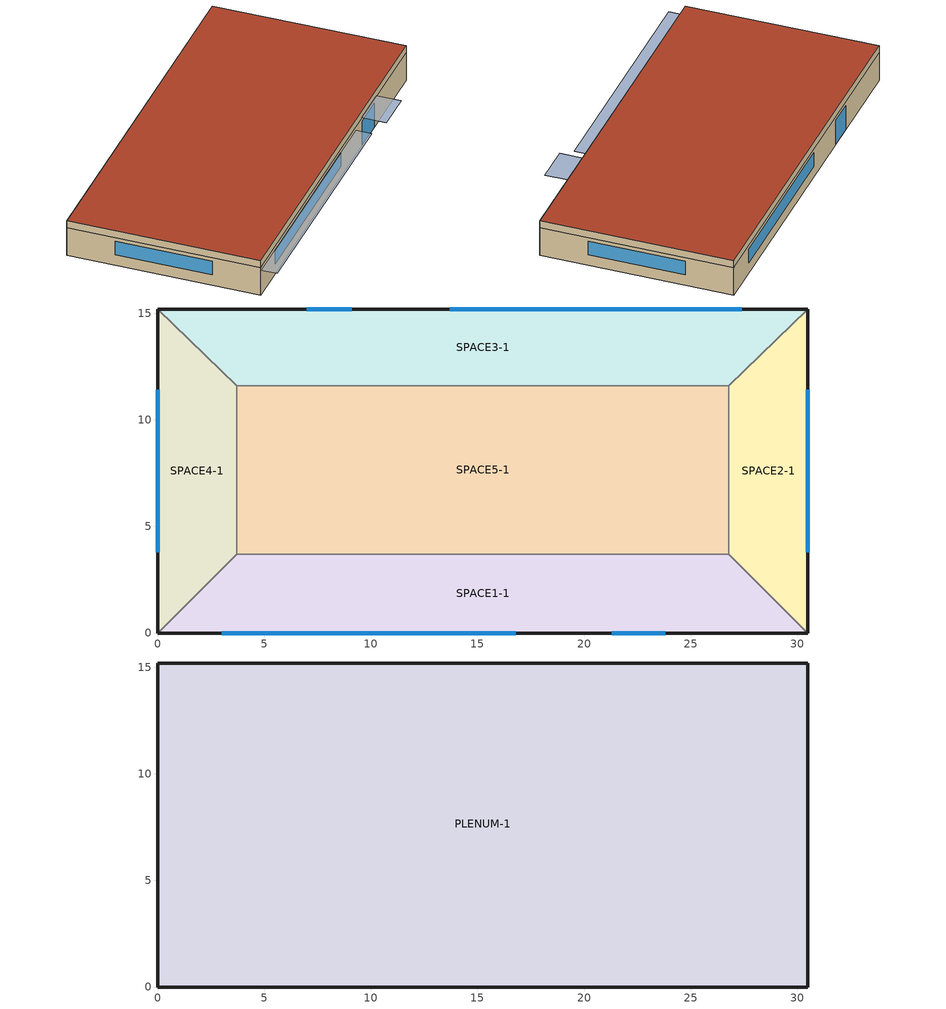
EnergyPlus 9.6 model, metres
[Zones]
SPACE1-1
 floor ground (FLOOR-SLAB-1): 26.8,3.7 30.5,0 0,0 3.7,3.7 z0
 wall outside (WALL-1): 0,0 30.5,0 z0:2.4
 wall to SPACE2-1 (INT-WALL-1): 30.5,0 26.8,3.7 z0:2.4
 wall to SPACE4-1 (INT-WALL-1): 3.7,3.7 0,0 z0:2.4
 wall to SPACE5-1 (INT-WALL-1): 26.8,3.7 3.7,3.7 z0:2.4
 window (Dbl Clr 3mm/13mm Air): 3,0 16.8,0 z0.9:2.1
 window (Sgl Grey 3mm): 21.3,0 23.8,0 z0:2.1
SPACE2-1
 floor ground (FLOOR-SLAB-1): 26.8,11.6 30.5,15.2 30.5,0 26.8,3.7 z0
 wall outside (WALL-1): 30.5,0 30.5,15.2 z0:2.4
 wall to SPACE3-1 (INT-WALL-1): 30.5,15.2 26.8,11.6 z0:2.4
 wall to SPACE5-1 (INT-WALL-1): 26.8,11.6 26.8,3.7 z0:2.4
 window (Dbl Clr 3mm/13mm Air): 30.5,3.8 30.5,11.4 z0.9:2.1
SPACE3-1
 floor ground (FLOOR-SLAB-1): 26.8,11.6 3.7,11.6 0,15.2 30.5,15.2 z0
 wall outside (WALL-1): 30.5,15.2 0,15.2 z0:2.4
 wall to SPACE4-1 (INT-WALL-1): 0,15.2 3.7,11.6 z0:2.4
 wall to SPACE5-1 (INT-WALL-1): 3.7,11.6 26.8,11.6 z0:2.4
 window (Dbl Clr 3mm/13mm Air): 27.4,15.2 13.7,15.2 z0.9:2.1
 window (Sgl Grey 3mm): 9.1,15.2 7,15.2 z0:2.1
SPACE4-1
 floor ground (FLOOR-SLAB-1): 3.7,3.7 0,0 0,15.2 3.7,11.6 z0
 wall outside (WALL-1): 0,15.2 0,0 z0:2.4
 wall to SPACE5-1 (INT-WALL-1): 3.7,3.7 3.7,11.6 z0:2.4
 window (Dbl Clr 3mm/13mm Air): 0,11.4 0,3.8 z0.9:2.1
SPACE5-1
 floor ground (FLOOR-SLAB-1): 26.8,11.6 26.8,3.7 3.7,3.7 3.7,11.6 z0
PLENUM-1
 floor to SPACE1-1 (CLNG-1): 26.8,3.7 30.5,0 0,0 3.7,3.7 z2.4
 floor to SPACE2-1 (CLNG-1): 26.8,11.6 30.5,15.2 30.5,0 26.8,3.7 z2.4
 floor to SPACE3-1 (CLNG-1): 26.8,11.6 3.7,11.6 0,15.2 30.5,15.2 z2.4
 floor to SPACE4-1 (CLNG-1): 3.7,3.7 0,0 0,15.2 3.7,11.6 z2.4
 floor to SPACE5-1 (CLNG-1): 26.8,11.6 26.8,3.7 3.7,3.7 3.7,11.6 z2.4
 wall outside (WALL-1): 0,0 30.5,0 30.5,15.2 0,15.2 0,0 z2.4:3
 roof outside (ROOF-1): 0,15.2 0,0 30.5,0 30.5,15.2 z3
shading: 0,-1.3 0,0 19.8,0 19.8,-1.3 z2.2; 21,-2 21,0 24.1,0 24.1,-2 z2.6
[Building]
Building: North Axis {deg}=30; Terrain=City; Loads Convergence Tolerance Value {W}=0.04; Temperature Convergence Tolerance Value {deltaC}=0.4; Solar Distribution=FullExterior; Maximum Number of Warmup Days=25; Minimum Number of Warmup Days=6
[Site:Location]
CHICAGO_IL_USA TMY2-94846: Latitude {deg}=41.78; Longitude {deg}=-87.75; Time Zone {hr}=-6; Elevation {m}=190
[SizingPeriod:DesignDay] Day of Month=21; Humidity Condition Type=Wetbulb; Barometric Pressure {Pa}=99063; Rain Indicator=No; Snow Indicator=No; Daylight Saving Time Indicator=No; Solar Model Indicator=ASHRAEClearSky
Name | Month | Day Type | Maximum Dry-Bulb Temperature {C} | Daily Dry-Bulb Temperature Range {deltaC} | Wetbulb or DewPoint at Maximum Dry-Bulb {C} | Wind Speed {m/s} | Wind Direction {deg} | Sky Clearness
CHICAGO_IL_USA Annual Heating 99% Design Conditions DB | 1 | WinterDesignDay | -17.3 | 0 | -17.3 | 4.9 | 270 | 0
CHICAGO_IL_USA Annual Cooling 1% Design Conditions DB/MCWB | 7 | SummerDesignDay | 31.5 | 10.7 | 23 | 5.3 | 230 | 1
[Site:GroundTemperature:BuildingSurface]
21.5, 21.4, 21.5, 21.5, 22, 22.9, 23, 23.1, 23.1, 22.2, 21.7, 21.6
[Material] Thermal Absorptance=0.9
Name | Roughness | Thickness {m} | Conductivity {W/m-K} | Density {kg/m3} | Specific Heat {J/kg-K} | Solar Absorptance | Visible Absorptance
RG01 | Rough | 0.0127 | 1.442 | 881 | 1674 | 0.65 | 0.65
BR01 | VeryRough | 0.0095 | 0.162 | 1121 | 1464 | 0.7 | 0.7
IN46 | VeryRough | 0.0762 | 0.023 | 24 | 1590 | 0.5 | 0.5
WD01 | MediumSmooth | 0.0191 | 0.115 | 513 | 1381 | 0.78 | 0.78
PW03 | MediumSmooth | 0.0127 | 0.115 | 545 | 1213 | 0.78 | 0.78
IN02 | Rough | 0.0901 | 0.043 | 10 | 837 | 0.75 | 0.75
GP01 | MediumSmooth | 0.0127 | 0.16 | 801 | 837 | 0.75 | 0.75
GP02 | MediumSmooth | 0.0159 | 0.16 | 801 | 837 | 0.75 | 0.75
CC03 | MediumRough | 0.1016 | 1.31 | 2243 | 837 | 0.65 | 0.65
[Material:NoMass]
MAT-CLNG-1: Roughness=Rough; Thermal Resistance {m2-K/W}=0.652259; Thermal Absorptance=0.65; Solar Absorptance=0.65; Visible Absorptance=0.65
[Material:AirGap]
AL21: Thermal Resistance {m2-K/W}=0.157
[Construction]
ROOF-1: RG01, BR01, IN46, WD01
WALL-1: WD01, PW03, IN02, GP01
CLNG-1: MAT-CLNG-1
FLOOR-SLAB-1: CC03
INT-WALL-1: GP02, AL21, GP02
Dbl Clr 3mm/13mm Air: CLEAR 3MM, AIR 13MM, CLEAR 3MM
Sgl Grey 3mm: GREY 3MM
[WindowMaterial:Gas]
AIR 13MM: Gas Type=Air; Thickness {m}=0.0127
[WindowMaterial:Glazing] Optical Data Type=SpectralAverage; Thickness {m}=0.003; Infrared Transmittance at Normal Incidence=0; Front Side Infrared Hemispherical Emissivity=0.84; Back Side Infrared Hemispherical Emissivity=0.84; Conductivity {W/m-K}=0.9
Name | Solar Transmittance at Normal Incidence | Front Side Solar Reflectance at Normal Incidence | Back Side Solar Reflectance at Normal Incidence | Visible Transmittance at Normal Incidence | Front Side Visible Reflectance at Normal Incidence | Back Side Visible Reflectance at Normal Incidence
CLEAR 3MM | 0.837 | 0.075 | 0.075 | 0.898 | 0.081 | 0.081
GREY 3MM | 0.626 | 0.061 | 0.061 | 0.611 | 0.061 | 0.061
[Zone] Type=1; Multiplier=1
Name | Ceiling Height {m} | Volume {m3}
PLENUM-1 | 0.6096 | 283.2
SPACE1-1; SPACE3-1 | 2.4384 | 239.247
SPACE2-1; SPACE4-1 | 2.4384 | 103.311
SPACE5-1 | 2.4384 | 447.683
[ZoneInfiltration:DesignFlowRate] Schedule=INFIL-SCH; Design Flow Rate Calculation Method=flow/zone; Constant Term Coefficient=0; Temperature Term Coefficient=0; Velocity Term Coefficient=0.2237; Velocity Squared Term Coefficient=0
Name | Zone or ZoneList | Design Flow Rate {m3/s}
SPACE1-1 Infil 1 | SPACE1-1 | 0.0167
SPACE2-1 Infil 1 | SPACE2-1 | 0.00717
SPACE3-1 Infil 1 | SPACE3-1 | 0.0167
SPACE4-1 Infil 1 | SPACE4-1 | 0.00717
SPACE5-1 Infil 1 | SPACE5-1 | 0.031089
[People] Number of People Schedule=OCCUPY-1; Number of People Calculation Method=people; Fraction Radiant=0.3; Activity Level Schedule=ActSchd
Name | Zone or ZoneList | Number of People
SPACE1-1 People 1 | SPACE1-1 | 11
SPACE2-1 People 1 | SPACE2-1 | 5
SPACE3-1 People 1 | SPACE3-1 | 11
SPACE4-1 People 1 | SPACE4-1 | 5
SPACE5-1 People 1 | SPACE5-1 | 20
[Lights] Schedule=LIGHTS-1; Design Level Calculation Method=LightingLevel; Return Air Fraction=0; Fraction Radiant=0.59; Fraction Visible=0.2; Fraction Replaceable=0
Name | Zone or ZoneList | Lighting Level {W}
SPACE1-1 Lights 1 | SPACE1-1 | 1584
SPACE2-1 Lights 1 | SPACE2-1 | 684
SPACE3-1 Lights 1 | SPACE3-1 | 1584
SPACE4-1 Lights 1 | SPACE4-1 | 684
SPACE5-1 Lights 1 | SPACE5-1 | 2964
[ElectricEquipment] Schedule=EQUIP-1; Design Level Calculation Method=EquipmentLevel; Fraction Latent=0; Fraction Radiant=0.3; Fraction Lost=0
Name | Zone or ZoneList | Design Level {W}
SPACE1-1 ElecEq 1 | SPACE1-1 | 1056
SPACE2-1 ElecEq 1 | SPACE2-1 | 456
SPACE3-1 ElecEq 1 | SPACE3-1 | 1056
SPACE4-1 ElecEq 1 | SPACE4-1 | 456
SPACE5-1 ElecEq 1 | SPACE5-1 | 1976
[ThermostatSetpoint:DualSetpoint]
All Zones Dual SP Control: Heating Setpoint Temperature Schedule=Htg-SetP-Sch; Cooling Setpoint Temperature Schedule=Clg-SetP-Sch
[ZoneControl:Thermostat] Control Type Schedule=HVACTemplate-Always 4; Control=All Zones Dual SP Control
Name | Zone or ZoneList
SPACE1-1 Thermostat | SPACE1-1
SPACE2-1 Thermostat | SPACE2-1
SPACE3-1 Thermostat | SPACE3-1
SPACE4-1 Thermostat | SPACE4-1
SPACE5-1 Thermostat | SPACE5-1
[DesignSpecification:OutdoorAir] Outdoor Air Method=flow/person; Outdoor Air Flow per Person {m3/s}=0.00944; Outdoor Air Flow per Zone Floor Area {m3/s-m2}=0; Outdoor Air Flow per Zone {m3/s}=0
SZ DSOA SPACE1-1; SZ DSOA SPACE2-1; SZ DSOA SPACE3-1; SZ DSOA SPACE4-1; SZ DSOA SPACE5-1
[Sizing:Zone] Zone Cooling Design Supply Air Temperature Input Method=SupplyAirTemperature; Zone Cooling Design Supply Air Temperature {C}=14; Zone Cooling Design Supply Air Temperature Difference {delta C}=11.11; Zone Heating Design Supply Air Temperature Input Method=SupplyAirTemperature; Zone Heating Design Supply Air Temperature {C}=50; Zone Cooling Design Supply Air Humidity Ratio {kg-H20/kg-air}=0.008; Zone Heating Design Supply Air Humidity Ratio {kg-H2O/kg-air}=0.008; Cooling Design Air Flow Method=DesignDay; Cooling Design Air Flow Rate {m3/s}=0; Cooling Minimum Air Flow Fraction=0; Heating Design Air Flow Method=DesignDay; Heating Design Air Flow Rate {m3/s}=0; Heating Maximum Air Flow Fraction=0
Name | Design Specification Outdoor Air Object | Design Specification Zone Air Distribution Object
SPACE1-1 | SZ DSOA SPACE1-1 | SZ DSZAD SPACE1-1
SPACE2-1 | SZ DSOA SPACE2-1 | SZ DSZAD SPACE2-1
SPACE3-1 | SZ DSOA SPACE3-1 | SZ DSZAD SPACE3-1
SPACE4-1 | SZ DSOA SPACE4-1 | SZ DSZAD SPACE4-1
SPACE5-1 | SZ DSOA SPACE5-1 | SZ DSZAD SPACE5-1
[DesignSpecification:ZoneAirDistribution] Zone Air Distribution Effectiveness in Cooling Mode=1; Zone Air Distribution Effectiveness in Heating Mode=1
SZ DSZAD SPACE1-1; SZ DSZAD SPACE2-1; SZ DSZAD SPACE3-1; SZ DSZAD SPACE4-1; SZ DSZAD SPACE5-1
[Zone equipment]
SPACE1-1: SPACE1-1 PTHP
SPACE2-1: SPACE2-1 PTHP
SPACE3-1: SPACE3-1 PTHP
SPACE4-1: SPACE4-1 PTHP
SPACE5-1: SPACE5-1 PTHP
[ZoneHVAC:PackagedTerminalHeatPump] Cooling Supply Air Flow Rate {m3/s}=autosize; Heating Supply Air Flow Rate {m3/s}=autosize; Cooling Outdoor Air Flow Rate {m3/s}=autosize; Heating Outdoor Air Flow Rate {m3/s}=autosize; No Load Outdoor Air Flow Rate {m3/s}=autosize; Heating Convergence Tolerance=0.001; Cooling Convergence Tolerance=0.001; Maximum Supply Air Temperature from Supplemental Heater {C}=autosize; Maximum Outdoor Dry-Bulb Temperature for Supplemental Heater Operation {C}=21
Name | Supply Air Fan | Heating Coil | Cooling Coil | Supplemental Heating Coil | Fan Placement | Supply Air Fan Operating Mode Schedule
SPACE1-1 PTHP | SPACE1-1 PTHP Supply Fan | SPACE1-1 PTHP Heating Coil | SPACE1-1 PTHP Cooling Coil | SPACE1-1 PTHP Supp Heating Coil | DrawThrough | HVACTemplate-Always 0
SPACE2-1 PTHP | SPACE2-1 PTHP Supply Fan | SPACE2-1 PTHP Heating Coil | SPACE2-1 PTHP Cooling Coil | SPACE2-1 PTHP Supp Heating Coil | BlowThrough | Always1
SPACE3-1 PTHP | SPACE3-1 PTHP Supply Fan | SPACE3-1 PTHP Heating Coil | SPACE3-1 PTHP Cooling Coil | SPACE3-1 PTHP Supp Heating Coil | BlowThrough | HVACTemplate-Always 0
SPACE4-1 PTHP | SPACE4-1 PTHP Supply Fan | SPACE4-1 PTHP Heating Coil | SPACE4-1 PTHP Cooling Coil | SPACE4-1 PTHP Supp Heating Coil | DrawThrough | Always1
SPACE5-1 PTHP | SPACE5-1 PTHP Supply Fan | SPACE5-1 PTHP Heating Coil | SPACE5-1 PTHP Cooling Coil | SPACE5-1 PTHP Supp Heating Coil | DrawThrough | HVACTemplate-Always 0
[Fan:OnOff] Availability Schedule=HVACTemplate-Always 1; Fan Efficiency=0.7; Pressure Rise {Pa}=75; Maximum Flow Rate {m3/s}=autosize; Motor Efficiency=0.9; Motor in Airstream Fraction=1
SPACE1-1 PTHP Supply Fan; SPACE2-1 PTHP Supply Fan; SPACE3-1 PTHP Supply Fan; SPACE4-1 PTHP Supply Fan; SPACE5-1 PTHP Supply Fan
[Coil:Cooling:DX:SingleSpeed] Gross Rated Total Cooling Capacity {W}=autosize; Gross Rated Sensible Heat Ratio=autosize; Rated COP=3; Rated Air Volume Flow Rate {m3/s}=autosize; Nominal Time for Condensate Removal to Begin=0; Ratio of Initial Moisture Evaporation Rate and Steady State Latent Capacity=0; Maximum Cycling Rate=0; Latent Capacity Time Constant=0; Condenser Type=AirCooled; Evaporative Condenser Effectiveness=0; Evaporative Condenser Pump Rated Power Consumption=0; Crankcase Heater Capacity=0; Maximum Outdoor Dry-Bulb Temperature for Crankcase Heater Operation=10
Name | Total Cooling Capacity Modifier Curve (function of temperature) | Total Cooling Capacity Modifier Curve (function of flow fraction) | Energy Input Ratio Modifier Curve (function of temperature) | Energy Input Ratio Modifier Curve (function of flow fraction) | Part Load Fraction Correlation (function of part load ratio)
SPACE1-1 PTHP Cooling Coil | SPACE1-1 PTHP Cooling Coil Cap-FT | SPACE1-1 PTHP Cooling Coil Cap-FF | SPACE1-1 PTHP Cooling Coil EIR-FT | SPACE1-1 PTHP Cooling Coil EIR-FF | SPACE1-1 PTHP Cooling Coil Coil PLF
SPACE2-1 PTHP Cooling Coil | SPACE2-1 PTHP Cooling Coil Cap-FT | SPACE2-1 PTHP Cooling Coil Cap-FF | SPACE2-1 PTHP Cooling Coil EIR-FT | SPACE2-1 PTHP Cooling Coil EIR-FF | SPACE2-1 PTHP Cooling Coil Coil PLF
SPACE3-1 PTHP Cooling Coil | SPACE3-1 PTHP Cooling Coil Cap-FT | SPACE3-1 PTHP Cooling Coil Cap-FF | SPACE3-1 PTHP Cooling Coil EIR-FT | SPACE3-1 PTHP Cooling Coil EIR-FF | SPACE3-1 PTHP Cooling Coil Coil PLF
SPACE4-1 PTHP Cooling Coil | SPACE4-1 PTHP Cooling Coil Cap-FT | SPACE4-1 PTHP Cooling Coil Cap-FF | SPACE4-1 PTHP Cooling Coil EIR-FT | SPACE4-1 PTHP Cooling Coil EIR-FF | SPACE4-1 PTHP Cooling Coil Coil PLF
SPACE5-1 PTHP Cooling Coil | SPACE5-1 PTHP Cooling Coil Cap-FT | SPACE5-1 PTHP Cooling Coil Cap-FF | SPACE5-1 PTHP Cooling Coil EIR-FT | SPACE5-1 PTHP Cooling Coil EIR-FF | SPACE5-1 PTHP Cooling Coil Coil PLF
[Coil:Heating:DX:SingleSpeed] Rated Total Heating Capacity {W}=autosize; Rated COP=2.75; Rated Air Volume Flow Rate {m3/s}=autosize; Minimum Outdoor Dry-bulb Temperature for Compressor Operation {C}=-8; Maximum Outdoor Dry-bulb Temperature for Defrost Operation {C}=5; Crankcase Heater Capacity {W}=0; Maximum Outdoor Dry-bulb Temperature for Crankcase Heater Operation {C}=0; Defrost Time Period Fraction=0.058333; Resistive Defrost Heater Capacity {W}=autosize
Name | Total heating capacity modifier curve (function of temperature) | Total heating capacity modifier curve (function of flow fraction) | Energy input ratio modifier curve (function of temperature) | Energy input ratio modifier curve (function of flow fraction) | Part load fraction correlation (function of part load ratio) | Defrost energy input ratio modifier curve (function of temperature) | Defrost Strategy | Defrost Control
SPACE1-1 PTHP Heating Coil | SPACE1-1 PTHP Heating Coil Cap-FT | SPACE1-1 PTHP Heating Coil Cap-FF | SPACE1-1 PTHP Heating Coil EIR-FT | SPACE1-1 PTHP Heating Coil EIR-FF | SPACE1-1 PTHP Heating Coil PLF | SPACE1-1 PTHP Heating Coil DefrEIR-FT | ReverseCycle | Timed
SPACE2-1 PTHP Heating Coil | SPACE2-1 PTHP Heating Coil Cap-FT | SPACE2-1 PTHP Heating Coil Cap-FF | SPACE2-1 PTHP Heating Coil EIR-FT | SPACE2-1 PTHP Heating Coil EIR-FF | SPACE2-1 PTHP Heating Coil PLF | SPACE2-1 PTHP Heating Coil DefrEIR-FT | Resistive | Timed
SPACE3-1 PTHP Heating Coil | SPACE3-1 PTHP Heating Coil Cap-FT | SPACE3-1 PTHP Heating Coil Cap-FF | SPACE3-1 PTHP Heating Coil EIR-FT | SPACE3-1 PTHP Heating Coil EIR-FF | SPACE3-1 PTHP Heating Coil PLF | SPACE3-1 PTHP Heating Coil DefrEIR-FT | ReverseCycle | OnDemand
SPACE4-1 PTHP Heating Coil | SPACE4-1 PTHP Heating Coil Cap-FT | SPACE4-1 PTHP Heating Coil Cap-FF | SPACE4-1 PTHP Heating Coil EIR-FT | SPACE4-1 PTHP Heating Coil EIR-FF | SPACE4-1 PTHP Heating Coil PLF | SPACE4-1 PTHP Heating Coil DefrEIR-FT | Resistive | OnDemand
SPACE5-1 PTHP Heating Coil | SPACE5-1 PTHP Heating Coil Cap-FT | SPACE5-1 PTHP Heating Coil Cap-FF | SPACE5-1 PTHP Heating Coil EIR-FT | SPACE5-1 PTHP Heating Coil EIR-FF | SPACE5-1 PTHP Heating Coil PLF | SPACE5-1 PTHP Heating Coil DefrEIR-FT | ReverseCycle | Timed
[Coil:Heating:Electric] Efficiency=1; Nominal Capacity of the Coil {W}=autosize
SPACE1-1 PTHP Supp Heating Coil; SPACE3-1 PTHP Supp Heating Coil; SPACE5-1 PTHP Supp Heating Coil
[Coil:Heating:Fuel] Fuel Type=NaturalGas; Gas Burner Efficiency=0.8; Nominal Capacity of the Coil {W}=autosize; Parasitic Electric Load {W}=0; Parasitic Gas Load {W}=0
Name | Part load fraction correlation (function of part load ratio)
SPACE2-1 PTHP Supp Heating Coil | SPACE2-1 PTHP Supp Heating Coil PLF-FPLR
SPACE4-1 PTHP Supp Heating Coil | SPACE4-1 PTHP Supp Heating Coil PLF-FPLR
[Schedule:Compact]
OCCUPY-1: Through: 12/31, For: WeekDays SummerDesignDay CustomDay1 CustomDay2, Until: 8:00, 0, Until: 11:00, 1, Until: 12:00, 0.8, Until: 13:00, 0.4, Until: 14:00, 0.8, Until: 18:00, 1, Until: 19:00, 0.5, Until: 21:00, 0.1, Until: 24:00, 0, For: Weekends WinterDesignDay Holiday, Until: 24:00, 0
LIGHTS-1: Through: 12/31, For: WeekDays SummerDesignDay CustomDay1 CustomDay2, Until: 8:00, 0.05, Until: 9:00, 0.9, Until: 10:00, 0.95, Until: 11:00, 1, Until: 12:00, 0.95, Until: 13:00, 0.8, Until: 14:00, 0.9, Until: 18:00, 1, Until: 19:00, 0.6, Until: 21:00, 0.4, Until: 24:00, 0.05, For: Weekends WinterDesignDay Holiday, Until: 24:00, 0.05
EQUIP-1: Through: 12/31, For: WeekDays SummerDesignDay CustomDay1 CustomDay2, Until: 8:00, 0.02, Until: 9:00, 0.4, Until: 14:00, 0.9, Until: 15:00, 0.8, Until: 16:00, 0.7, Until: 18:00, 0.5, Until: 21:00, 0.3, Until: 24:00, 0.02, For: Weekends WinterDesignDay Holiday, Until: 24:00, 0.02
INFIL-SCH: Through: 12/31, For: WeekDays CustomDay1 CustomDay2, Until: 7:00, 1, Until: 21:00, 0, Until: 24:00, 1, For: Weekends Holiday, Until: 24:00, 1, For: SummerDesignDay, Until: 24:00, 1, For: WinterDesignDay, Until: 24:00, 1
ActSchd: Through: 12/31, For: AllDays, Until: 24:00, 117.24
Htg-SetP-Sch: Through: 12/31, For: WeekDays CustomDay1 CustomDay2, Until: 6:00, 13, Until: 7:00, 18, Until: 21:00, 23, Until: 24:00, 13, For: WeekEnds Holiday, Until: 24:00, 13, For: SummerDesignDay, Until: 24:00, 13, For: WinterDesignDay, Until: 24:00, 23
Clg-SetP-Sch: Through: 12/31, For: WeekDays CustomDay1 CustomDay2, Until: 7:00, 32, Until: 21:00, 24, Until: 24:00, 32, For: WeekEnds Holiday, Until: 24:00, 32, For: SummerDesignDay, Until: 24:00, 24, For: WinterDesignDay, Until: 24:00, 32
HVACTemplate-Always 4: Through: 12/31, For: AllDays, Until: 24:00, 4
HVACTemplate-Always 0: Through: 12/31, For: AllDays, Until: 24:00, 0
HVACTemplate-Always 1: Through: 12/31, For: AllDays, Until: 24:00, 1
[Schedule:Constant]
Always1: Any Number, 1
[Curve:Biquadratic]
Name | Coefficient1 Constant | Coefficient2 x | Coefficient3 x**2 | Coefficient4 y | Coefficient5 y**2 | Coefficient6 x*y | Minimum Value of x | Maximum Value of x | Minimum Value of y | Maximum Value of y
SPACE1-1 PTHP Cooling Coil Cap-FT; SPACE2-1 PTHP Cooling Coil Cap-FT; SPACE3-1 PTHP Cooling Coil Cap-FT; SPACE4-1 PTHP Cooling Coil Cap-FT; SPACE5-1 PTHP Cooling Coil Cap-FT | 0.942588 | 0.00954335 | 0.00068377 | -0.0110427 | 5.249e-06 | -9.72e-06 | 12.77778 | 23.88889 | 18 | 46.11111
SPACE1-1 PTHP Cooling Coil EIR-FT; SPACE2-1 PTHP Cooling Coil EIR-FT; SPACE3-1 PTHP Cooling Coil EIR-FT; SPACE4-1 PTHP Cooling Coil EIR-FT; SPACE5-1 PTHP Cooling Coil EIR-FT | 0.342414 | 0.034885 | -0.0006237 | 0.00497722 | 0.000437951 | -0.000728028 | 12.77778 | 23.88889 | 18 | 46.11111
SPACE1-1 PTHP Heating Coil DefrEIR-FT; SPACE2-1 PTHP Heating Coil DefrEIR-FT; SPACE3-1 PTHP Heating Coil DefrEIR-FT; SPACE4-1 PTHP Heating Coil DefrEIR-FT; SPACE5-1 PTHP Heating Coil DefrEIR-FT | 1 | 0 | 0 | 0 | 0 | 0 | 0 | 50 | 0 | 50
[Curve:Quadratic]
Name | Coefficient1 Constant | Coefficient2 x | Coefficient3 x**2 | Minimum Value of x | Maximum Value of x
SPACE1-1 PTHP Cooling Coil Cap-FF; SPACE2-1 PTHP Cooling Coil Cap-FF; SPACE3-1 PTHP Cooling Coil Cap-FF; SPACE4-1 PTHP Cooling Coil Cap-FF; SPACE5-1 PTHP Cooling Coil Cap-FF | 0.8 | 0.2 | 0 | 0.5 | 1.5
SPACE1-1 PTHP Cooling Coil EIR-FF; SPACE2-1 PTHP Cooling Coil EIR-FF; SPACE3-1 PTHP Cooling Coil EIR-FF; SPACE4-1 PTHP Cooling Coil EIR-FF; SPACE5-1 PTHP Cooling Coil EIR-FF | 1.1552 | -0.1808 | 0.0256 | 0.5 | 1.5
SPACE1-1 PTHP Cooling Coil Coil PLF; SPACE2-1 PTHP Cooling Coil Coil PLF; SPACE3-1 PTHP Cooling Coil Coil PLF; SPACE4-1 PTHP Cooling Coil Coil PLF; SPACE5-1 PTHP Cooling Coil Coil PLF | 0.85 | 0.15 | 0 | 0 | 1
SPACE1-1 PTHP Heating Coil EIR-FF; SPACE2-1 PTHP Heating Coil EIR-FF; SPACE3-1 PTHP Heating Coil EIR-FF; SPACE4-1 PTHP Heating Coil EIR-FF; SPACE5-1 PTHP Heating Coil EIR-FF | 1.3824 | -0.4336 | 0.0512 | 0 | 1
SPACE1-1 PTHP Heating Coil PLF; SPACE2-1 PTHP Heating Coil PLF; SPACE3-1 PTHP Heating Coil PLF; SPACE4-1 PTHP Heating Coil PLF; SPACE5-1 PTHP Heating Coil PLF | 0.75 | 0.25 | 0 | 0 | 1
[Curve:Cubic]
Name | Coefficient1 Constant | Coefficient2 x | Coefficient3 x**2 | Coefficient4 x**3 | Minimum Value of x | Maximum Value of x
SPACE1-1 PTHP Heating Coil Cap-FT; SPACE2-1 PTHP Heating Coil Cap-FT; SPACE3-1 PTHP Heating Coil Cap-FT; SPACE4-1 PTHP Heating Coil Cap-FT; SPACE5-1 PTHP Heating Coil Cap-FT | 0.758746 | 0.027626 | 0.000148716 | 3.4992e-06 | -20 | 20
SPACE1-1 PTHP Heating Coil Cap-FF; SPACE2-1 PTHP Heating Coil Cap-FF; SPACE3-1 PTHP Heating Coil Cap-FF; SPACE4-1 PTHP Heating Coil Cap-FF; SPACE5-1 PTHP Heating Coil Cap-FF | 0.84 | 0.16 | 0 | 0 | 0.5 | 1.5
SPACE1-1 PTHP Heating Coil EIR-FT; SPACE2-1 PTHP Heating Coil EIR-FT; SPACE3-1 PTHP Heating Coil EIR-FT; SPACE4-1 PTHP Heating Coil EIR-FT; SPACE5-1 PTHP Heating Coil EIR-FT | 1.19248 | -0.0300438 | 0.00103745 | -2.3328e-05 | -20 | 20
SPACE2-1 PTHP Supp Heating Coil PLF-FPLR; SPACE4-1 PTHP Supp Heating Coil PLF-FPLR | 0.8 | 0.2 | 0 | 0 | 0 | 1
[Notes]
HVACTemplate-5ZonePTHP.idf
Basic file description:  1 story building divided into 4 exterior and one interior conditioned zones and return plenum
illustrates the use of HVACTemplate objects to define zone thermostats and
PTHP (packaged terminal heat pump) units with gas and electric supplemental heat.
Highlights:              HVACTemplate thermostats and PTHPs
Simulation Location/Run: CHICAGO_IL_USA TMY2-94846, 2 design days, 2 run periods,
Run Control executes the run periods using the weather file
Location:                Chicago, IL
Design Days:             CHICAGO_IL_USA Annual Heating 99% Design Conditions DB, MaxDB= -17.3°C
CHICAGO_IL_USA Annual Cooling 1% Design Conditions, MaxDB=  31.5°C MCWB=  23.0°C
Run Period (Weather File): Winter 1/14, Summer 7/7, CHICAGO_IL_USA TMY2-94846
Run Control:             Zone and System sizing with weather file run control (no design days run)
Building: Single floor rectangular building 100 ft x 50 ft. 5 zones - 4 exterior, 1 interior, zone height 8 feet.
Exterior zone depth is 12 feet. There is a 2 foot high return plenum: the overall building height is
10 feet. There are windows on all 4 facades; the south and north facades have glass doors.
The south facing glass is shaded by overhangs. The walls are woodshingle over plywood, R11 insulation,
and gypboard. The roof is a gravel built up roof with R-3 mineral board insulation and plywood sheathing.
The windows are of various single and double pane construction with 3mm and 6mm glass and either 6mm or
13mm argon or air gap.  The window to wall ratio is approximately 0.29.
The south wall and door have overhangs.
The building is oriented 30 degrees east of north.
Floor Area:        463.6 m2 (5000 ft2)
Number of Stories: 1
Zone Description Details:
Internal gains description:     lighting is 1.5 watts/ft2, office equip is 1.0 watts/ft2. There is 1 occupant
per 100 ft2 of floor area. The infiltration is 0.25 air changes per hour.
Interzone Surfaces:             6 interzone surfaces (see diagram)
Internal Mass:                  None
Windows:                        4 ea.: 1) Double pane clear, 3mm glass, 13mm air gap
2) Double pane clear, 3mm glass, 13mm argon gap
3) Double pane clear, 6mm glass, 6mm air gap
4) Double pane lowE,  6mm lowE glass outside, 6mm air gap, 6mm clear glass
Doors:                          2 ea.:    Single pane grey,  3mm glass
Detached Shading:               None
Daylight:                       None
Natural Ventilation:            None
Compact Schedules:              Yes
HVAC:                           PTHP (packaged terminal heat pump) systems with outside air,
DX cooling and heat pump, electric and gas supplemental heat.
All equipment is autosized.
Zonal Equipment:                Yes
Central Air Handling Equipment: None
System Equipment Autosize:      Yes
Purchased Cooling:              None
Purchased Heating:              None
Coils:                          None
Pumps:                          None
Boilers:                        None
Chillers:                       None
Standard Reports:               None
Timestep or Hourly Variables:   Hourly
Time bins Report:               None
HTML Report:                    None
Environmental Emissions:        None
Utility Tariffs:                None
